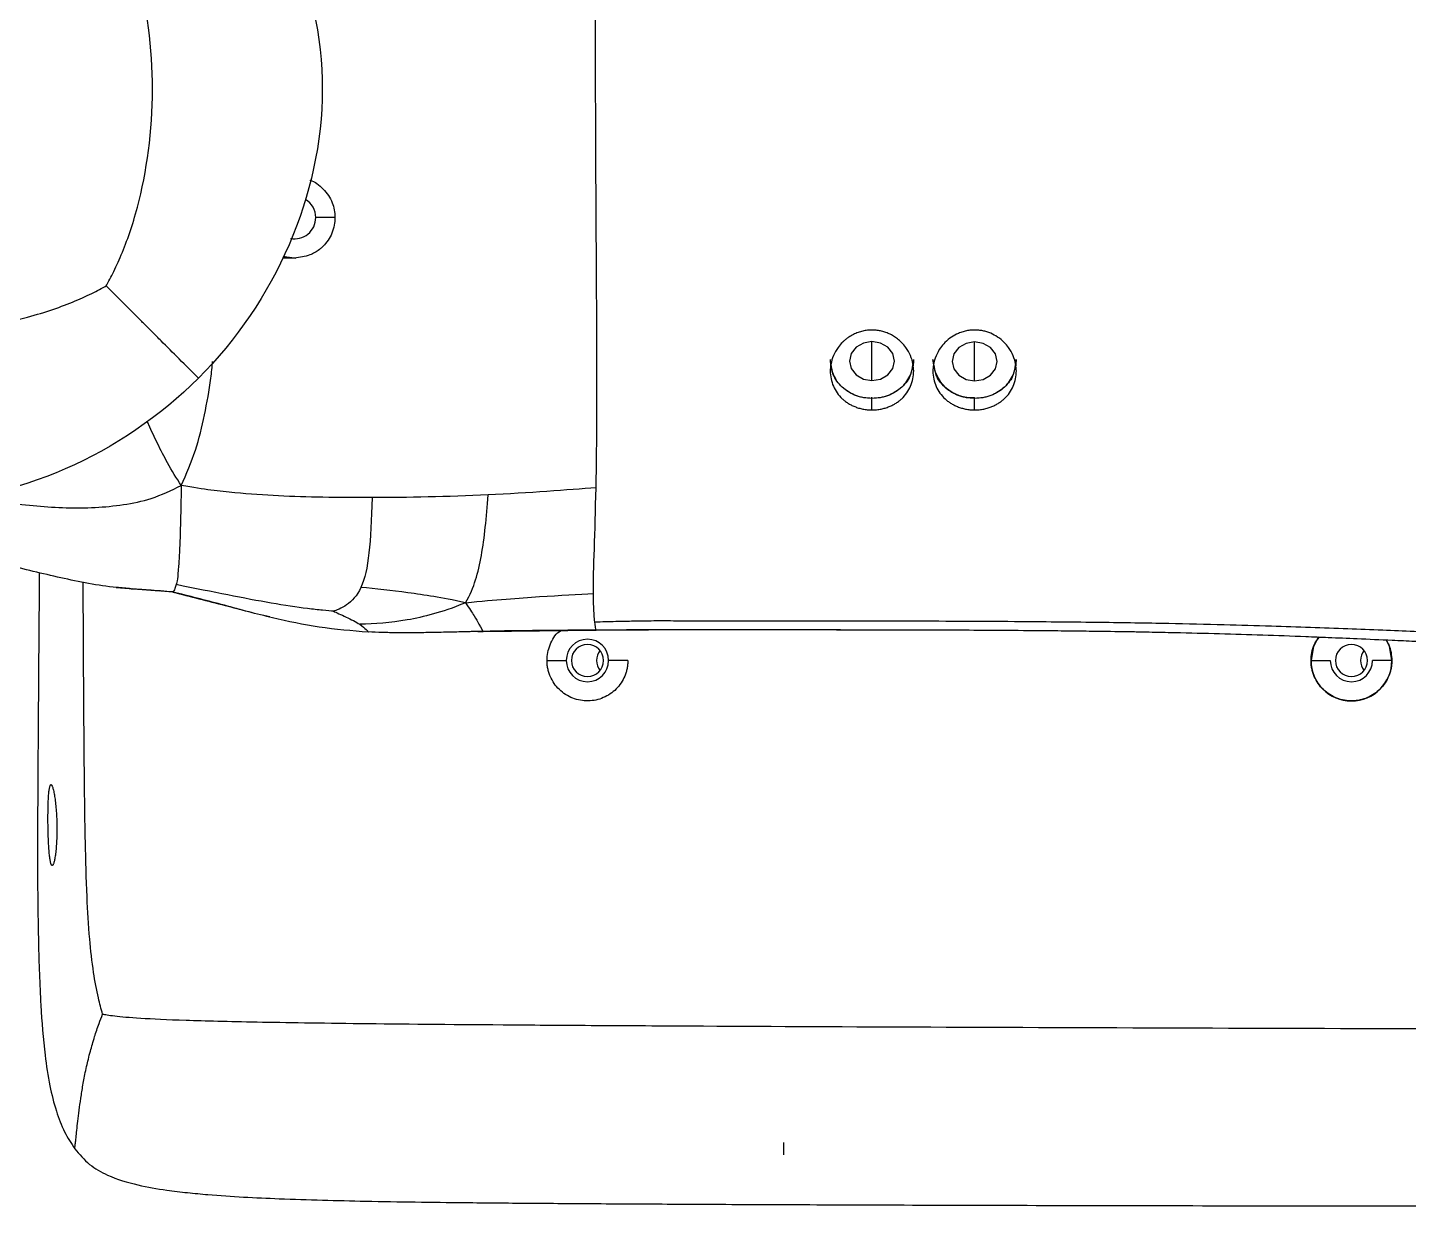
# Model space of a CAD drawing. Header units: millimetres. Extents: x 0 to 1189, y 0 to 841.
# Drawn here: x 708.1 to 761.9, y 586.3 to 632.2 of the extents above; entities that cross this region are included whole.
import ezdxf

# ---------------------------------------------------------------- set-up
doc = ezdxf.new("R2010")
doc.units = ezdxf.units.MM

msp = doc.modelspace()

# ---------------------------------------------------------------- linework, layer by layer
at = {"color": 7, "linetype": 'Continuous', "lineweight": 25}
for p, q in [((720.118, 624.839), (719.368, 624.839)), ((718.543, 623.264), (718.077, 623.264)), ((739.418, 619.308), (739.418, 619.25)), ((742.665, 619.309), (742.621, 619.086)), ((742.668, 619.25), (742.668, 619.308)), ((743.418, 619.308), (743.418, 619.238)), ((743.508, 618.863), (743.42, 619.309)), ((746.665, 619.308), (746.621, 619.086)), ((746.655, 619.064), (746.665, 619.315)), ((746.668, 619.238), (746.668, 619.308)), ((742.654, 619.069), (742.668, 619.25)), ((742.518, 618.66), (742.552, 618.729)), ((746.412, 618.48), (746.429, 618.504)), ((741.043, 617.344), (741.043, 617.794)), ((745.043, 617.344), (745.043, 617.794)), ((711.595, 610.43), (713.273, 610.294)), ((713.801, 610.252), (712.23, 610.378)), ((725.684, 608.713), (725.898, 608.715)), ((725.898, 608.715), (730.296, 608.765)), ((728.38, 607.584), (729.13, 607.584)), ((731.53, 607.584), (730.78, 607.584)), ((758.15, 607.584), (758.9, 607.584)), ((761.3, 607.584), (760.55, 607.584)), ((737.61, 588.328), (737.61, 588.804))]:
    msp.add_line(p, q, dxfattribs=at)
at = {"color": 8, "linetype": 'Continuous', "lineweight": 25}
for p, q in [((741.043, 618.492), (741.043, 620.008)), ((745.043, 618.48), (745.043, 619.995)), ((741.043, 617.794), (741.043, 617.842)), ((745.043, 617.794), (745.043, 617.83)), ((725.893, 608.718), (725.898, 608.715))]:
    msp.add_line(p, q, dxfattribs=at)
at = {"color": 7, "linetype": 'Continuous', "lineweight": 25, "flags": 128}
for points in [[(718.543, 623.264), (718.235, 623.294), (718.105, 623.326)], [(718.105, 623.326), (718.269, 623.288), (718.593, 623.265)], [(741.043, 620.008), (740.708, 619.95), (740.424, 619.786), (740.234, 619.54), (740.168, 619.25), (740.234, 618.96), (740.424, 618.714), (740.708, 618.55), (741.043, 618.492)], [(741.043, 618.492), (741.377, 618.55), (741.661, 618.714), (741.851, 618.96), (741.918, 619.25), (741.851, 619.54), (741.661, 619.786), (741.377, 619.95), (741.043, 620.008)], [(745.043, 619.995), (744.708, 619.938), (744.424, 619.773), (744.234, 619.528), (744.168, 619.238), (744.234, 618.948), (744.424, 618.702), (744.708, 618.538), (745.043, 618.48)], [(745.043, 618.48), (745.377, 618.538), (745.661, 618.702), (745.851, 618.948), (745.918, 619.238), (745.851, 619.528), (745.661, 619.773), (745.377, 619.938), (745.043, 619.995)], [(739.418, 619.25), (739.442, 619.005), (739.472, 618.888)], [(739.567, 618.661), (739.635, 618.546), (739.644, 618.533)], [(737.893, 608.773), (736.532, 608.773), (735.375, 608.773), (734.502, 608.773), (733.166, 608.773)], [(758.443, 608.5), (758.245, 608.123), (758.15, 607.584)], [(761.3, 607.584), (761.205, 608.123), (761.077, 608.391)]]:
    msp.add_lwpolyline(points, dxfattribs=at)
at = {"color": 7, "linetype": 'Continuous', "lineweight": 25}
for centre, radius, start, end in [((718.543, 624.839), 0.825, 0, 59.0833), ((718.543, 624.839), 0.825, 258.506, 0), ((744.934, 619.341), 1.514, 180.9038, 274.1016), ((729.955, 607.584), 0.825, 0, 180), ((729.955, 607.584), 0.625, 90, 270), ((729.955, 607.584), 0.625, 270, 90), ((759.725, 607.584), 0.625, 90, 270), ((759.725, 607.584), 0.625, 270, 90), ((729.955, 607.584), 0.825, 180, 0), ((730.935, 607.584), 0.625, 141.5158, 218.4841), ((759.725, 607.584), 1.575, 180, 0), ((759.725, 607.584), 0.825, 180, 0), ((760.705, 607.584), 0.625, 141.6283, 218.3717)]:
    msp.add_arc(centre, radius, start, end, dxfattribs=at)
for points in [[(714.796, 641.093), (717.782, 638.107), (721.459, 629.839), (717.782, 621.572), (714.796, 618.586)], [(730.29, 614.311), (730.363, 617.862), (730.235, 627.976), (730.289, 637.142), (730.162, 640.295)], [(714.796, 618.586), (711.81, 615.6), (707.676, 613.761), (703.605, 613.733)], [(721.561, 613.929), (721.515, 612.201), (721.428, 611.088), (721.128, 610.432)], [(726.081, 614.036), (724.508, 613.961), (722.927, 613.933), (721.561, 613.929)], [(730.29, 614.311), (729.217, 614.232), (727.653, 614.11), (726.081, 614.036)], [(730.189, 610.191), (730.183, 611.137), (730.254, 612.536), (730.29, 614.311)], [(730.294, 608.767), (730.272, 608.803), (730.196, 609.292), (730.189, 610.191)], [(721.08, 608.997), (721.317, 608.842), (721.4, 608.698), (721.423, 608.697)], [(730.294, 608.767), (728.827, 608.759), (727.36, 608.749), (725.893, 608.718)], [(730.294, 608.767), (728.827, 608.759), (727.36, 608.749), (725.893, 608.718)]]:
    msp.add_open_spline(points, degree=3, dxfattribs=at)
for points, knots in [([(711.2, 622.182), (711.255, 622.276), (711.45, 622.631), (711.905, 623.609), (712.674, 625.812), (713.23, 629.839), (712.674, 633.867), (711.905, 636.069), (711.45, 637.048), (711.255, 637.402), (711.2, 637.496)], [0, 0, 0, 0, 0.0625, 0.125, 0.25, 0.5, 0.75, 0.875, 0.9375, 1, 1, 1, 1]), ([(719.135, 626.297), (719.137, 626.297), (719.339, 626.258), (719.596, 626.031), (719.867, 625.714), (720.057, 625.345), (720.137, 624.939), (720.098, 624.533), (719.977, 624.131), (719.783, 623.845), (719.589, 623.661), (719.433, 623.53), (719.095, 623.326), (718.747, 623.287), (718.543, 623.264)], [0, 0, 0, 0, 0.00141, 0.143422, 0.220675, 0.29371, 0.42699, 0.498101, 0.572178, 0.715779, 0.730344, 0.75898, 0.858199, 1, 1, 1, 1]), ([(703.549, 620.378), (705.157, 620.376), (707.571, 620.709), (709.773, 621.477), (710.751, 621.932), (711.106, 622.127), (711.2, 622.182)], [0, 0, 0, 0, 0.5, 0.75, 0.875, 1, 1, 1, 1]), ([(714.796, 618.586), (714.295, 619.087), (713.669, 619.713), (713.094, 620.288), (712.956, 620.425), (712.922, 620.459), (712.914, 620.467), (712.912, 620.47), (712.911, 620.471), (712.908, 620.474), (712.9, 620.482), (712.866, 620.515), (712.733, 620.648), (712.513, 620.868), (712.312, 621.07), (712.1, 621.282), (711.987, 621.395), (711.81, 621.572), (711.75, 621.632), (711.629, 621.753), (711.567, 621.815), (711.447, 621.935), (711.387, 621.995), (711.278, 622.103), (711.23, 622.151), (711.2, 622.182)], [0, 0, 0, 0, 0.5, 0.625, 0.65625, 0.664063, 0.666016, 0.666016, 0.666992, 0.666992, 0.667969, 0.671875, 0.6875, 0.75, 0.8125, 0.8125, 0.875, 0.875, 0.90625, 0.90625, 0.9375, 0.9375, 0.96875, 0.96875, 1, 1, 1, 1]), ([(741.043, 620.46), (741.013, 620.459), (740.954, 620.458), (740.865, 620.45), (740.775, 620.438), (740.684, 620.419), (740.592, 620.395), (740.5, 620.366), (740.409, 620.33), (740.318, 620.287), (740.228, 620.239), (740.14, 620.184), (740.054, 620.122), (739.971, 620.054), (739.855, 619.945), (739.695, 619.757), (739.531, 619.468), (739.437, 619.153), (739.399, 618.746), (739.497, 618.258), (739.763, 617.884), (739.987, 617.694), (740.102, 617.612), (740.23, 617.538), (740.37, 617.472), (740.523, 617.418), (740.688, 617.377), (740.862, 617.349), (740.982, 617.346), (741.043, 617.344)], [0, 0, 0, 0, 0.017024, 0.034399, 0.05213, 0.070222, 0.088679, 0.107507, 0.12671, 0.14629, 0.166253, 0.1866, 0.207337, 0.228466, 0.249989, 0.301804, 0.37532, 0.447874, 0.500597, 0.62624, 0.749315, 0.776498, 0.804861, 0.83441, 0.865145, 0.89707, 0.930186, 0.964495, 1, 1, 1, 1]), ([(741.043, 617.344), (741.073, 617.345), (741.134, 617.345), (741.224, 617.353), (741.313, 617.364), (741.398, 617.379), (741.482, 617.398), (741.562, 617.42), (741.64, 617.446), (741.715, 617.474), (741.787, 617.506), (741.856, 617.54), (741.921, 617.576), (741.983, 617.614), (742.042, 617.654), (742.098, 617.696), (742.151, 617.739), (742.335, 617.902), (742.589, 618.258), (742.686, 618.746), (742.648, 619.153), (742.554, 619.468), (742.39, 619.757), (742.21, 619.968), (742.046, 620.114), (741.885, 620.225), (741.718, 620.314), (741.547, 620.381), (741.377, 620.427), (741.209, 620.455), (741.097, 620.458), (741.043, 620.46)], [0, 0, 0, 0, 0.0179035, 0.0355085, 0.0528151, 0.0698236, 0.0865342, 0.1029472, 0.1190627, 0.1348811, 0.1504026, 0.1656275, 0.1805562, 0.195189, 0.2095262, 0.2235682, 0.2373154, 0.2507683, 0.3738654, 0.4994906, 0.5523048, 0.6247677, 0.6983935, 0.750098, 0.7897668, 0.8280751, 0.865043, 0.900693, 0.93505, 0.9681419, 1, 1, 1, 1]), ([(745.043, 620.459), (745.012, 620.458), (744.952, 620.457), (744.861, 620.449), (744.77, 620.436), (744.679, 620.418), (744.589, 620.394), (744.5, 620.365), (744.346, 620.305), (744.128, 620.187), (743.895, 619.994), (743.688, 619.746), (743.527, 619.457), (743.435, 619.141), (743.4, 618.735), (743.501, 618.249), (743.768, 617.879), (743.992, 617.69), (744.106, 617.609), (744.234, 617.536), (744.374, 617.471), (744.526, 617.417), (744.69, 617.376), (744.863, 617.349), (744.982, 617.346), (745.043, 617.344)], [0, 0, 0, 0, 0.017571, 0.035289, 0.053158, 0.071182, 0.089368, 0.107718, 0.126238, 0.185889, 0.25239, 0.303885, 0.377728, 0.449989, 0.503082, 0.628035, 0.750572, 0.777638, 0.805873, 0.835282, 0.865866, 0.897628, 0.93057, 0.964693, 1, 1, 1, 1]), ([(745.043, 617.344), (745.073, 617.345), (745.135, 617.346), (745.225, 617.353), (745.314, 617.364), (745.4, 617.379), (745.484, 617.398), (745.565, 617.421), (745.643, 617.447), (745.718, 617.476), (745.79, 617.508), (745.859, 617.542), (745.925, 617.578), (745.987, 617.617), (746.046, 617.657), (746.102, 617.699), (746.155, 617.742), (746.338, 617.906), (746.589, 618.26), (746.686, 618.746), (746.648, 619.151), (746.555, 619.465), (746.393, 619.752), (746.185, 619.997), (745.953, 620.189), (745.715, 620.317), (745.517, 620.389), (745.36, 620.429), (745.201, 620.454), (745.095, 620.457), (745.043, 620.459)], [0, 0, 0, 0, 0.0179993, 0.0356972, 0.0530939, 0.0701896, 0.0869844, 0.1034787, 0.1196727, 0.1355666, 0.1511608, 0.1664555, 0.181451, 0.1961478, 0.2105461, 0.2246463, 0.2384489, 0.2519542, 0.3744546, 0.4994181, 0.5521798, 0.6241186, 0.6975578, 0.7488518, 0.8150377, 0.8744063, 0.9065612, 0.9381955, 0.9693334, 1, 1, 1, 1]), ([(741.043, 617.794), (740.934, 617.799), (740.717, 617.81), (740.305, 617.93), (739.854, 618.207), (739.486, 618.711), (739.442, 619.111), (739.42, 619.309)], [0, 0, 0, 0, 0.12723, 0.254359, 0.50428, 0.755232, 1, 1, 1, 1]), ([(741.043, 617.794), (740.922, 617.801), (740.689, 617.814), (740.279, 617.943), (739.85, 618.219), (739.515, 618.656), (739.473, 618.995), (739.455, 619.134)], [0, 0, 0, 0, 0.152872, 0.294794, 0.544867, 0.812898, 1, 1, 1, 1]), ([(742.62, 619.087), (742.604, 618.964), (742.563, 618.642), (742.235, 618.219), (741.806, 617.943), (741.396, 617.814), (741.163, 617.801), (741.043, 617.794)], [0, 0, 0, 0, 0.169241, 0.443181, 0.698777, 0.843803, 1, 1, 1, 1]), ([(745.043, 617.794), (744.922, 617.801), (744.69, 617.815), (744.28, 617.943), (743.851, 618.219), (743.523, 618.64), (743.481, 618.962), (743.465, 619.085)], [0, 0, 0, 0, 0.156191, 0.3012046, 0.5567621, 0.8305576, 1, 1, 1, 1]), ([(746.621, 619.087), (746.604, 618.964), (746.562, 618.641), (746.234, 618.219), (745.805, 617.943), (745.395, 617.815), (745.163, 617.801), (745.043, 617.794)], [0, 0, 0, 0, 0.169865, 0.443583, 0.699176, 0.844052, 1, 1, 1, 1]), ([(742.549, 618.729), (742.447, 618.553), (742.244, 618.202), (741.779, 617.93), (741.368, 617.81), (741.151, 617.799), (741.043, 617.794)], [0, 0, 0, 0, 0.330901, 0.662487, 0.831283, 1, 1, 1, 1]), ([(745.043, 617.794), (744.934, 617.8), (744.717, 617.811), (744.307, 617.93), (743.842, 618.201), (743.639, 618.552), (743.537, 618.727)], [0, 0, 0, 0, 0.168939, 0.337723, 0.669155, 1, 1, 1, 1]), ([(746.548, 618.728), (746.447, 618.552), (746.243, 618.202), (745.778, 617.93), (745.368, 617.811), (745.151, 617.8), (745.043, 617.794)], [0, 0, 0, 0, 0.330884, 0.662268, 0.831139, 1, 1, 1, 1]), ([(712.179, 610.382), (711.987, 610.396), (711.063, 610.462), (709.429, 610.792), (707.288, 611.312), (705.146, 611.949), (703.055, 612.643), (700.971, 613.42), (699.645, 614.028), (698.959, 614.343)], [0, 0, 0, 0, 0.0415614, 0.2005828, 0.3596068, 0.5187632, 0.6842432, 0.8366343, 1, 1, 1, 1]), ([(706.091, 613.987), (706.503, 613.897), (707.299, 613.724), (708.491, 613.599), (709.638, 613.523), (710.767, 613.53), (711.876, 613.64), (713.024, 613.869), (713.742, 614.217), (714.125, 614.402)], [0, 0, 0, 0, 0.154231, 0.297531, 0.437643, 0.574708, 0.709545, 0.845075, 1, 1, 1, 1]), ([(714.125, 614.402), (714.116, 613.799), (714.1, 613.024), (714.067, 611.958), (714.008, 610.866), (713.959, 610.65), (713.929, 610.54)], [0, 0, 0, 0, 0.125, 0.25, 0.5, 1, 1, 1, 1]), ([(721.561, 613.929), (720.194, 613.924), (718.466, 613.953), (716.524, 614.08), (715.308, 614.213), (714.605, 614.317), (714.125, 614.402)], [0, 0, 0, 0, 0.5, 0.75, 0.875, 1, 1, 1, 1]), ([(725.201, 609.835), (725.39, 610.143), (725.616, 610.705), (725.905, 611.974), (726.022, 613.14), (726.081, 614.036)], [0, 0, 0, 0, 0.25, 0.5, 1, 1, 1, 1]), ([(708.595, 611.011), (708.594, 610.885), (708.591, 610.576), (708.588, 610.1), (708.578, 608.838), (708.565, 607.143), (708.552, 605.191), (708.541, 603.601), (708.537, 602.739), (708.534, 602.308)], [0, 0, 0, 0, 0.03433, 0.083626, 0.132383, 0.390768, 0.594007, 0.797085, 1, 1, 1, 1]), ([(712.178, 610.382), (712.393, 610.369), (712.882, 610.341), (713.484, 610.293), (713.821, 610.266)], [0, 0, 0, 0, 0.440015, 1, 1, 1, 1]), ([(713.801, 610.252), (714.475, 610.079), (715.75, 609.752), (717.668, 609.248), (719.523, 608.857), (720.779, 608.751), (721.423, 608.697)], [0, 0, 0, 0, 0.272376, 0.514757, 0.750982, 1, 1, 1, 1]), ([(717.581, 609.286), (717.58, 609.287), (716.942, 609.415), (715.691, 609.779), (714.431, 610.094), (713.801, 610.252)], [0, 0, 0, 0, 0.000753, 0.500498, 1, 1, 1, 1]), ([(713.929, 610.54), (713.912, 610.487), (713.876, 610.367), (713.842, 610.298), (713.827, 610.276), (713.82, 610.266)], [0, 0, 0, 0, 0.305619, 0.684592, 1, 1, 1, 1]), ([(720.056, 609.504), (719.969, 609.511), (719.654, 609.535), (718.857, 609.623), (717.21, 609.873), (715.385, 610.249), (713.929, 610.54)], [0, 0, 0, 0, 0.125, 0.25, 0.5, 1, 1, 1, 1]), ([(721.128, 610.432), (720.978, 610.104), (720.674, 609.784), (720.266, 609.572), (720.101, 609.518), (720.056, 609.504)], [0, 0, 0, 0, 0.5, 0.75, 1, 1, 1, 1]), ([(725.201, 609.835), (724.701, 609.944), (723.949, 610.083), (722.616, 610.276), (721.707, 610.373), (721.128, 610.432)], [0, 0, 0, 0, 0.25, 0.5, 1, 1, 1, 1]), ([(725.201, 609.835), (725.832, 609.899), (726.813, 609.984), (728.538, 610.106), (729.61, 610.161), (730.189, 610.191)], [0, 0, 0, 0, 0.25, 0.5, 1, 1, 1, 1]), ([(725.201, 609.835), (724.693, 609.622), (723.931, 609.369), (722.584, 609.075), (721.667, 609.003), (721.08, 608.997)], [0, 0, 0, 0, 0.25, 0.5, 1, 1, 1, 1]), ([(725.201, 609.835), (725.36, 609.611), (725.46, 609.456), (725.616, 609.198), (725.676, 609.092), (725.82, 608.833), (725.872, 608.735), (725.893, 608.718)], [0, 0, 0, 0, 0.25, 0.25, 0.5, 0.5, 1, 1, 1, 1]), ([(720.056, 609.504), (720.099, 609.484), (720.258, 609.411), (720.649, 609.233), (720.94, 609.089), (721.08, 608.997)], [0, 0, 0, 0, 0.25, 0.5, 1, 1, 1, 1]), ([(730.242, 609.092), (730.515, 609.098), (730.99, 609.109), (731.723, 609.124), (732.322, 609.135), (732.869, 609.139), (733.294, 609.135), (733.768, 609.134), (734.416, 609.133), (735.353, 609.132), (736.361, 609.132), (737.428, 609.131), (738.728, 609.131), (740.479, 609.13), (742.574, 609.127), (744.721, 609.12), (747.186, 609.105), (749.809, 609.081), (752.443, 609.04), (754.66, 608.99), (756.503, 608.937), (758.108, 608.884), (759.554, 608.831), (760.898, 608.777), (762.237, 608.722), (763.476, 608.672), (764.546, 608.637), (765.297, 608.62), (765.762, 608.617), (766.058, 608.618), (766.281, 608.618), (766.563, 608.619), (766.984, 608.619), (767.678, 608.619), (768.725, 608.619), (770.207, 608.619), (772.088, 608.618), (774.279, 608.618), (776.158, 608.617), (777.456, 608.616), (778.138, 608.616), (778.65, 608.616), (779.135, 608.616), (779.594, 608.615), (780.073, 608.615), (780.566, 608.615), (781.076, 608.614), (781.56, 608.613), (782.099, 608.613), (782.801, 608.612), (783.681, 608.61), (784.68, 608.608), (785.356, 608.607), (785.699, 608.607)], [0, 0, 0, 0, 0.014899, 0.026016, 0.040009, 0.047633, 0.055635, 0.062935, 0.073299, 0.090642, 0.113604, 0.127739, 0.148317, 0.183888, 0.222351, 0.261571, 0.29991, 0.355599, 0.403321, 0.442319, 0.475449, 0.50295, 0.529162, 0.553618, 0.575669, 0.601603, 0.620616, 0.633576, 0.642175, 0.645788, 0.649532, 0.654246, 0.661013, 0.672321, 0.691742, 0.717616, 0.752391, 0.793446, 0.836037, 0.853937, 0.863639, 0.872871, 0.881623, 0.889895, 0.897705, 0.907494, 0.916627, 0.925282, 0.9337, 0.945858, 0.96335, 0.981393, 1, 1, 1, 1]), ([(725.893, 608.718), (725.769, 608.715), (725.396, 608.707), (724.651, 608.688), (723.833, 608.67), (723.088, 608.662), (722.52, 608.663), (721.973, 608.672), (721.601, 608.689), (721.423, 608.697)], [0, 0, 0, 0, 0.083108, 0.250008, 0.500015, 0.63259, 0.750081, 0.880865, 1, 1, 1, 1]), ([(725.893, 608.718), (725.7, 608.713), (725.183, 608.702), (724.438, 608.683), (723.627, 608.668), (723.025, 608.66), (722.651, 608.665), (722.535, 608.666)], [0, 0, 0, 0, 0.1722383, 0.4618343, 0.6656232, 0.8965415, 1, 1, 1, 1]), ([(728.38, 607.584), (728.385, 607.687), (728.397, 607.898), (728.529, 608.292), (728.702, 608.617), (728.901, 608.741), (728.928, 608.758)], [0, 0, 0, 0, 0.227333, 0.46444, 0.927812, 1, 1, 1, 1]), ([(733.166, 608.774), (733.105, 608.774), (733.013, 608.774), (732.843, 608.775), (732.64, 608.775), (732.351, 608.775), (731.895, 608.774), (731.203, 608.771), (730.626, 608.768), (730.294, 608.767)], [0, 0, 0, 0, 0.064104, 0.095511, 0.17782, 0.276656, 0.397008, 0.65397, 1, 1, 1, 1]), ([(733.166, 608.773), (732.613, 608.772), (731.655, 608.772), (730.698, 608.768), (730.294, 608.767)], [0, 0, 0, 0, 0.57835, 1, 1, 1, 1]), ([(737.893, 608.773), (737.669, 608.773), (736.623, 608.773), (735.244, 608.773), (733.961, 608.773), (733.431, 608.773), (733.234, 608.774), (733.166, 608.774)], [0, 0, 0, 0, 0.142136, 0.664126, 0.87485, 0.956771, 1, 1, 1, 1]), ([(752.833, 608.659), (752.503, 608.668), (751.168, 608.701), (748.719, 608.731), (745.974, 608.755), (743.695, 608.765), (741.895, 608.77), (739.991, 608.772), (738.625, 608.773), (737.893, 608.773)], [0, 0, 0, 0, 0.066309, 0.268077, 0.491754, 0.617645, 0.725655, 0.853106, 1, 1, 1, 1]), ([(777.456, 608.203), (776.545, 608.204), (774.675, 608.205), (772.033, 608.206), (769.687, 608.207), (767.84, 608.209), (766.458, 608.211), (765.542, 608.215), (764.976, 608.218), (764.571, 608.232), (764.132, 608.247), (763.582, 608.268), (762.923, 608.295), (762.152, 608.327), (761.147, 608.371), (760.024, 608.421), (758.904, 608.468), (757.119, 608.541), (754.551, 608.627), (751.196, 608.7), (747.708, 608.743), (744.476, 608.763), (741.147, 608.772), (739.069, 608.772), (737.893, 608.773)], [0, 0, 0, 0, 0.069071, 0.141808, 0.200252, 0.246933, 0.281852, 0.305007, 0.3164, 0.324703, 0.335799, 0.34969, 0.366376, 0.385857, 0.408133, 0.442681, 0.47103, 0.49318, 0.578099, 0.665829, 0.747579, 0.8425, 0.910839, 1, 1, 1, 1]), ([(758.15, 607.584), (758.156, 607.687), (758.17, 607.897), (758.26, 608.218), (758.397, 608.394), (758.469, 608.485)], [0, 0, 0, 0, 0.313094, 0.641567, 1, 1, 1, 1]), ([(761.079, 608.374), (761.114, 608.315), (761.201, 608.166), (761.28, 607.896), (761.293, 607.689), (761.3, 607.584)], [0, 0, 0, 0, 0.249194, 0.622105, 1, 1, 1, 1]), ([(731.53, 607.584), (731.529, 607.558), (731.528, 607.506), (731.522, 607.428), (731.513, 607.35), (731.495, 607.248), (731.463, 607.123), (731.394, 606.931), (731.273, 606.704), (731.079, 606.467), (730.844, 606.272), (730.577, 606.127), (730.289, 606.035), (729.986, 606), (729.679, 606.023), (729.379, 606.107), (729.1, 606.249), (728.853, 606.444), (728.648, 606.685), (728.521, 606.918), (728.448, 607.116), (728.409, 607.27), (728.384, 607.426), (728.381, 607.532), (728.38, 607.584)], [0, 0, 0, 0, 0.015629, 0.031226, 0.046834, 0.062492, 0.093354, 0.124292, 0.186027, 0.248282, 0.310677, 0.372625, 0.434545, 0.496825, 0.559932, 0.622986, 0.686083, 0.748722, 0.811488, 0.874458, 0.905778, 0.937066, 0.968516, 1, 1, 1, 1]), ([(761.3, 607.584), (761.299, 607.558), (761.298, 607.506), (761.292, 607.428), (761.283, 607.351), (761.265, 607.249), (761.234, 607.124), (761.164, 606.932), (761.044, 606.706), (760.85, 606.469), (760.616, 606.274), (760.35, 606.128), (760.062, 606.036), (759.759, 606), (759.452, 606.023), (759.153, 606.106), (758.874, 606.246), (758.626, 606.441), (758.421, 606.682), (758.292, 606.915), (758.219, 607.113), (758.179, 607.268), (758.154, 607.425), (758.151, 607.531), (758.15, 607.584)], [0, 0, 0, 0, 0.015622, 0.031219, 0.046833, 0.062503, 0.093357, 0.124335, 0.186102, 0.248367, 0.310766, 0.372729, 0.434659, 0.496946, 0.559812, 0.622447, 0.685316, 0.74816, 0.810644, 0.873533, 0.905127, 0.936755, 0.968346, 1, 1, 1, 1]), ([(709.097, 599.598), (709.094, 599.599), (709.087, 599.6), (709.078, 599.608), (709.068, 599.621), (709.059, 599.639), (709.05, 599.663), (709.041, 599.692), (709.026, 599.753), (709.006, 599.866), (708.983, 600.062), (708.965, 600.3), (708.95, 600.571), (708.94, 600.869), (708.934, 601.18), (708.933, 601.491), (708.936, 601.786), (708.944, 602.055), (708.956, 602.289), (708.972, 602.484), (708.99, 602.607), (709.007, 602.679), (709.02, 602.719), (709.035, 602.744), (709.046, 602.747), (709.051, 602.748)], [0, 0, 0, 0, 0.0186033, 0.0371305, 0.0556355, 0.0741743, 0.0928047, 0.1115859, 0.1305783, 0.1916381, 0.2538496, 0.3145651, 0.3761057, 0.4386564, 0.5017669, 0.5644575, 0.6268055, 0.6876713, 0.7483036, 0.8096218, 0.8706193, 0.9031586, 0.9353831, 0.9675717, 1, 1, 1, 1]), ([(709.051, 602.748), (709.054, 602.748), (709.059, 602.747), (709.068, 602.741), (709.076, 602.732), (709.087, 602.714), (709.102, 602.683), (709.126, 602.615), (709.156, 602.494), (709.191, 602.299), (709.224, 602.06), (709.251, 601.787), (709.271, 601.489), (709.282, 601.176), (709.282, 600.863), (709.273, 600.564), (709.254, 600.289), (709.229, 600.05), (709.199, 599.854), (709.171, 599.732), (709.148, 599.663), (709.131, 599.626), (709.114, 599.603), (709.103, 599.6), (709.097, 599.598)], [0, 0, 0, 0, 0.015683, 0.031306, 0.046903, 0.062512, 0.093678, 0.124682, 0.187012, 0.249515, 0.311638, 0.373905, 0.436801, 0.499771, 0.562647, 0.625522, 0.688, 0.750192, 0.812678, 0.87516, 0.906264, 0.93744, 0.968671, 1, 1, 1, 1]), ([(708.534, 602.308), (708.532, 601.873), (708.527, 600.943), (708.525, 600.144), (708.523, 599.672), (708.522, 599.427), (708.522, 599.394), (708.522, 599.378)], [0, 0, 0, 0, 0.243094, 0.521116, 0.673305, 0.834234, 1, 1, 1, 1]), ([(708.524, 599.378), (708.533, 598.454), (708.551, 596.713), (708.63, 594.319), (708.774, 592.451), (708.981, 591.07), (709.23, 590.07), (709.54, 589.234), (709.838, 588.775), (709.978, 588.559)], [0, 0, 0, 0, 0.25085, 0.472882, 0.650544, 0.759509, 0.851521, 0.930323, 1, 1, 1, 1]), ([(711.064, 593.807), (711.103, 593.8), (711.162, 593.789), (711.321, 593.764), (711.42, 593.75), (711.779, 593.707), (712.103, 593.678), (713, 593.623), (713.572, 593.596), (715.055, 593.547), (715.964, 593.524), (719.324, 593.46), (722.407, 593.424), (727.737, 593.385), (728.878, 593.377), (731.314, 593.362), (735.196, 593.34), (751.499, 593.267), (771.908, 593.217), (784.015, 593.188), (785.825, 593.184), (786.485, 593.182), (786.593, 593.182), (786.634, 593.182), (786.64, 593.182), (786.645, 593.182), (786.65, 593.182), (786.671, 593.182), (786.723, 593.182), (787.047, 593.181), (787.884, 593.179), (792.672, 593.167), (800.794, 593.145), (800.949, 593.139), (801.052, 593.135)], [0, 0, 0, 0, 0.03125, 0.03125, 0.0625, 0.0625, 0.125, 0.125, 0.1875, 0.1875, 0.25, 0.25, 0.375, 0.375, 0.40625, 0.40625, 0.4375, 0.5, 0.75, 0.78125, 0.796875, 0.798828, 0.799805, 0.799927, 0.799988, 0.799988, 0.800049, 0.800049, 0.800293, 0.800781, 0.804688, 0.8125, 0.875, 1, 1, 1, 1]), ([(709.978, 588.559), (710.16, 588.343), (710.517, 587.921), (711.373, 587.44), (712.4, 587.138), (713.454, 586.957), (714.366, 586.848), (715.825, 586.713), (718.139, 586.596), (721.479, 586.51), (724.714, 586.468), (727.706, 586.441), (730.466, 586.422), (733.659, 586.404), (737.451, 586.387), (741.877, 586.371), (746.93, 586.357), (752.556, 586.345), (758.667, 586.336), (765.124, 586.329), (770.481, 586.325), (774.603, 586.323), (777.408, 586.322), (780.14, 586.321), (782.77, 586.32), (785.553, 586.32), (788.733, 586.319), (791.971, 586.318), (794.84, 586.318), (796.953, 586.318), (798.541, 586.317), (799.668, 586.317), (800.406, 586.317), (800.839, 586.316), (801.06, 586.316), (801.147, 586.316), (801.171, 586.316)], [0, 0, 0, 0, 0.0091609, 0.0179777, 0.0315968, 0.0440561, 0.0529568, 0.0616262, 0.0920108, 0.1287693, 0.1709783, 0.1978797, 0.2267258, 0.2612824, 0.3024082, 0.3508378, 0.4061175, 0.4677968, 0.5349582, 0.6061208, 0.6791372, 0.7103034, 0.741006, 0.7709348, 0.7997461, 0.8270605, 0.8620139, 0.903831, 0.9330446, 0.9558996, 0.9729936, 0.9850211, 0.9927779, 0.9971657, 0.9991971, 1, 1, 1, 1])]:
    msp.add_open_spline(points, degree=3, knots=knots, dxfattribs=at)
at = {"color": 8, "linetype": 'Continuous', "lineweight": 25}
for points, knots in [([(714.125, 614.402), (714.325, 614.856), (714.714, 615.741), (715.038, 617.162), (715.266, 618.317), (715.329, 619.02), (715.348, 619.239)], [0, 0, 0, 0, 0.296546, 0.578484, 0.868733, 1, 1, 1, 1]), ([(714.125, 614.402), (713.944, 614.691), (713.613, 615.22), (713.208, 616.019), (712.946, 616.562), (712.822, 616.855), (712.802, 616.902)], [0, 0, 0, 0, 0.3633052, 0.664524, 0.9461078, 1, 1, 1, 1]), ([(711.064, 593.807), (711.006, 594.015), (710.861, 594.537), (710.688, 595.518), (710.539, 596.836), (710.44, 598.538), (710.382, 600.68), (710.349, 603.331), (710.326, 606.59), (710.312, 609.091), (710.307, 610.534), (710.307, 610.654)], [0, 0, 0, 0, 0.040438, 0.101478, 0.179506, 0.276816, 0.403033, 0.557984, 0.745039, 0.97885, 1, 1, 1, 1]), ([(709.979, 588.566), (709.979, 588.567), (709.979, 588.568), (709.989, 588.652), (710.006, 588.807), (710.031, 589.035), (710.064, 589.331), (710.105, 589.703), (710.157, 590.136), (710.224, 590.616), (710.31, 591.142), (710.421, 591.705), (710.565, 592.297), (710.729, 592.868), (710.893, 593.367), (711.016, 593.684), (711.064, 593.807)], [0, 0, 0, 0, 0.090479, 0.216889, 0.338311, 0.451825, 0.554531, 0.644157, 0.721074, 0.786377, 0.841166, 0.890609, 0.930153, 0.961231, 0.984906, 1, 1, 1, 1])]:
    msp.add_open_spline(points, degree=3, knots=knots, dxfattribs=at)

doc.saveas('drawing.dxf')
